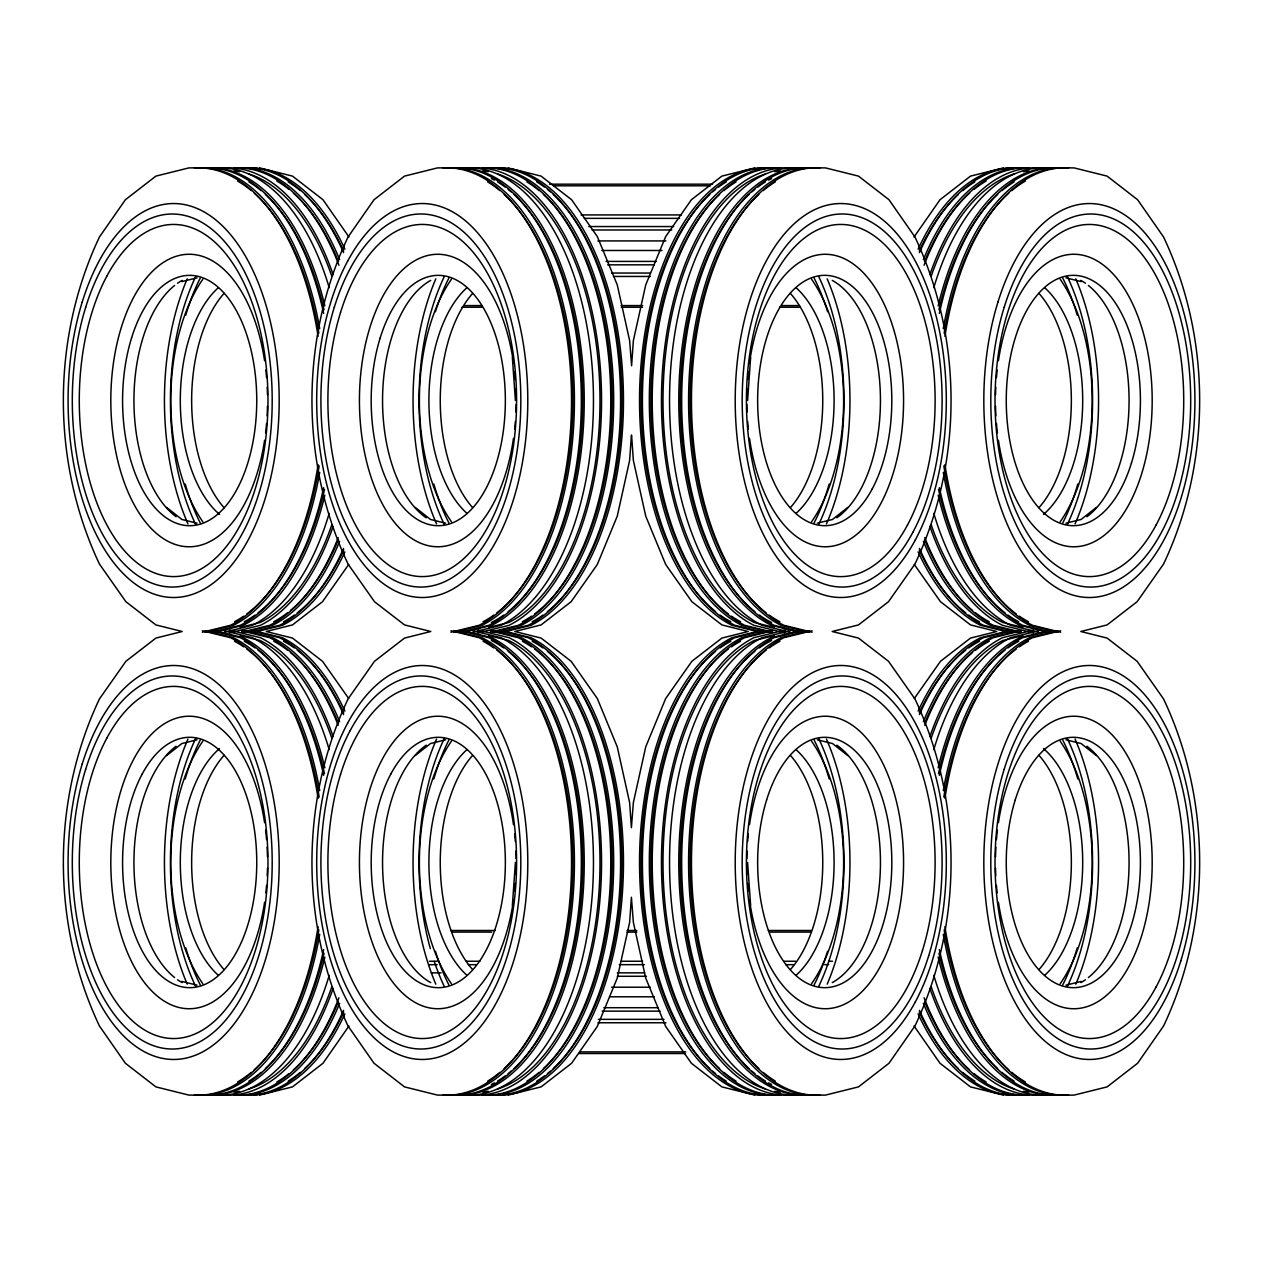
<?xml version="1.0" encoding="UTF-8"?>
<svg xmlns="http://www.w3.org/2000/svg" width="1263" height="1263" viewBox="0 0 1263 1263"><rect width="100%" height="100%" fill="white"/><g stroke="black" fill="none" stroke-linecap="round" stroke-linejoin="round"><path stroke-width="1.5" d="M512.368 905.524L515.399 862.487M747.601 400.513L750.632 357.476M348.951 1026.014L322.981 1063.272L292.495 1086.89L259.578 1095.084M914.049 236.986L940.019 199.728L970.505 176.11L1003.422 167.916M348.714 564.466L322.507 601.709L292.495 624.917L266.209 631.5L292.495 638.083L322.507 661.291L348.714 698.534M914.286 698.534L940.493 661.291L970.505 638.083L996.791 631.5L970.505 624.917L940.493 601.709L914.286 564.466M166.605 755.59L181.888 743.528L197.075 739.802M415.211 755.59L430.509 743.528L445.681 739.802M847.789 507.41L832.491 519.472L817.319 523.198M1096.395 507.41L1081.112 519.472L1065.925 523.198M181.888 281.57L197.075 277.844M754.816 167.916L721.899 176.11L691.398 199.728L665.68 236.576L645.74 284.885L633.363 340.663L631.595 365.765L629.637 340.663L617.26 284.885L597.32 236.576L571.602 199.728L541.101 176.11L508.184 167.916M202.317 632.226L230.498 625.296A232.708 124.69 90 0 0 318.087 464.626M205.206 632.226L233.387 625.296A232.708 124.69 90 0 0 319.713 472.362M212.121 632.226L240.302 625.296A232.708 124.69 90 0 0 323.644 487.676M215.01 632.226L243.191 625.296A232.708 124.69 90 0 0 324.828 495.207M240.238 627.395L260.115 622.517A229.819 123.143 90 0 0 331.79 524.887M224.246 632.226L252.426 625.296A232.708 124.69 90 0 0 329.201 513.378M229.392 632.937L260.51 625.296A232.708 124.69 90 0 0 333.1 526.45M241.565 632.226L269.745 625.296A232.708 124.69 90 0 0 338.216 537.643M244.454 632.226L272.634 625.296A232.708 124.69 90 0 0 339.652 541.274M251.369 632.226L279.549 625.296A232.708 124.69 90 0 0 343.568 548.395M254.258 632.226L282.438 625.296A232.708 124.69 90 0 0 344.878 551.868M450.923 632.226L479.103 625.296A232.708 124.69 90 0 0 570.197 366.617A232.708 124.69 90 0 0 443.029 167.916M453.812 632.226L481.992 625.296A232.708 124.69 90 0 0 573.086 366.617A232.708 124.69 90 0 0 445.918 167.916M460.742 632.226L488.923 625.296A232.708 124.69 90 0 0 580.001 366.617A232.708 124.69 90 0 0 452.833 167.916M463.632 632.226L491.812 625.296A232.708 124.69 90 0 0 582.89 366.617A232.708 124.69 90 0 0 455.722 167.916M488.844 627.395L508.721 622.517A229.819 123.143 90 0 0 599.862 389.935A229.819 123.143 90 0 0 497.638 173.994M472.867 632.226L501.032 625.296A232.708 124.69 90 0 0 592.126 366.617A232.708 124.69 90 0 0 464.958 167.916M477.998 632.937L509.115 625.296A232.708 124.69 90 0 0 600.067 364.865A232.708 124.69 90 0 0 471.131 168.058M490.17 632.226L518.351 625.296A232.708 124.69 90 0 0 609.445 366.617A232.708 124.69 90 0 0 482.277 167.916M493.059 632.226L521.24 625.296A232.708 124.69 90 0 0 612.334 366.617A232.708 124.69 90 0 0 485.166 167.916M499.99 632.226L528.171 625.296A232.708 124.69 90 0 0 619.249 366.617A232.708 124.69 90 0 0 492.081 167.916M502.879 632.226L531.06 625.296A232.708 124.69 90 0 0 622.138 366.617A232.708 124.69 90 0 0 494.97 167.916M760.121 630.774L731.94 637.704A232.708 124.69 -90 0 0 640.862 896.383A232.708 124.69 -90 0 0 768.03 1095.084M763.01 630.774L734.829 637.704A232.708 124.69 -90 0 0 643.751 896.383A232.708 124.69 -90 0 0 770.919 1095.084M769.941 630.774L741.76 637.704A232.708 124.69 90 0 0 650.666 896.383A232.708 124.69 90 0 0 777.834 1095.084M772.83 630.774L744.649 637.704A232.708 124.69 90 0 0 653.555 896.383A232.708 124.69 90 0 0 780.723 1095.084M785.002 630.063L753.885 637.704A232.708 124.69 90 0 0 662.933 898.135A232.708 124.69 90 0 0 791.869 1094.942M790.133 630.774L761.968 637.704A232.708 124.69 -90 0 0 670.874 896.383A232.708 124.69 -90 0 0 798.042 1095.084M774.156 635.605L754.279 640.483A229.819 123.143 90 0 0 663.138 873.065A229.819 123.143 90 0 0 765.362 1089.006M799.368 630.774L771.188 637.704A232.708 124.69 90 0 0 680.11 896.383A232.708 124.69 90 0 0 807.278 1095.084M802.258 630.774L774.077 637.704A232.708 124.69 -90 0 0 682.999 896.383A232.708 124.69 -90 0 0 810.167 1095.084M809.188 630.774L781.008 637.704A232.708 124.69 -90 0 0 689.914 896.383A232.708 124.69 -90 0 0 817.082 1095.084M812.077 630.774L783.897 637.704A232.708 124.69 -90 0 0 692.803 896.383A232.708 124.69 -90 0 0 819.971 1095.084M1008.742 630.774L980.562 637.704A232.708 124.69 90 0 0 918.122 711.132M1011.631 630.774L983.451 637.704A232.708 124.69 90 0 0 919.432 714.605M1018.546 630.774L990.366 637.704A232.708 124.69 -90 0 0 923.348 721.726M1021.435 630.774L993.255 637.704A232.708 124.69 90 0 0 924.784 725.357M1033.608 630.063L1002.49 637.704A232.708 124.69 -90 0 0 929.9 736.55M1038.754 630.774L1010.574 637.704A232.708 124.69 90 0 0 933.799 749.622M1022.762 635.605L1002.885 640.483A229.819 123.143 -90 0 0 931.21 738.113M1047.99 630.774L1019.809 637.704A232.708 124.69 90 0 0 938.172 767.793M1050.879 630.774L1022.698 637.704A232.708 124.69 90 0 0 939.356 775.324M1057.794 630.774L1029.613 637.704A232.708 124.69 -90 0 0 943.287 790.638M1060.683 630.774L1032.503 637.704A232.708 124.69 -90 0 0 944.913 798.374M508.184 1095.084L541.101 1086.89L571.602 1063.272L597.32 1026.424L617.26 978.115L629.637 922.337L631.405 897.235L633.363 922.337L645.74 978.115L665.68 1026.424L691.398 1063.272L721.899 1086.89L754.816 1095.084M1065.925 985.156L1081.112 981.43M198.228 167.821L188.819 167.916L155.902 176.11L125.4 199.728L99.445 236.986C51.325 338.626 51.325 462.416 99.445 564.056L125.89 601.709L155.902 624.917L182.188 631.5L155.902 638.083L125.89 661.291L99.445 698.944C51.325 800.584 51.325 924.374 99.445 1026.014L125.4 1063.272L155.902 1086.89L188.819 1095.084L198.228 1095.179M446.834 167.821L437.424 167.916L404.523 176.11L374.022 199.728L348.051 236.986C299.931 338.626 299.931 462.416 348.051 564.056L374.495 601.709L404.523 624.917L430.809 631.5L404.523 638.083L374.495 661.291L348.051 698.944C299.931 800.584 299.931 924.374 348.051 1026.014L374.022 1063.272L404.523 1086.89L437.424 1095.084L446.834 1095.179M816.166 167.821L825.576 167.916L858.477 176.11L888.978 199.728L914.949 236.986C963.069 338.626 963.069 462.416 914.949 564.056L888.505 601.709L858.477 624.917L832.191 631.5L858.477 638.083L888.505 661.291L914.949 698.944C963.069 800.584 963.069 924.374 914.949 1026.014L888.978 1063.272L858.477 1086.89L825.576 1095.084L816.166 1095.179M1064.772 167.821L1074.182 167.916L1107.098 176.11L1137.6 199.728L1163.555 236.986C1211.675 338.626 1211.675 462.416 1163.555 564.056L1137.11 601.709L1107.098 624.917L1080.812 631.5L1107.098 638.083L1137.11 661.291L1163.555 698.944C1211.675 800.584 1211.675 924.374 1163.555 1026.014L1137.6 1063.272L1107.098 1086.89L1074.182 1095.084L1064.772 1095.179M549.421 184.177L712.49 184.177M553.368 185.803L710.453 185.803M581.075 214.931L681.467 214.931M584.327 218.357L679.526 218.357M588.747 226.551L673.7 226.551M592.094 229.977L671.758 229.977M597.92 240.917L665.933 240.917M601.82 250.484L662.049 250.484M606.019 261.409L656.207 261.409M607.645 264.835L654.266 264.835M611.529 273.045L650.382 273.045M613.471 276.455L650.382 276.455M464.263 305.583L481.882 305.583M621.143 305.583L642.725 305.583M781.986 305.583L799.59 305.583M461.958 307.225L482.387 307.225M621.301 307.225L642.535 307.225M779.524 307.225L799.953 307.225M450.78 930.484L495.349 930.484M627.095 930.484L636.741 930.484M768.409 930.484L811.13 930.484M452.486 932.11L491.67 932.11M627.032 932.11L636.836 932.11M770.256 932.11L811.399 932.11M429.42 961.238L437.219 961.238M466.41 961.238L479.908 961.238M621.238 961.238L642.614 961.238M783.944 961.238L795.501 961.238M828.591 961.238L832.491 961.238M429.42 964.664L437.219 964.664M468.336 964.664L476.056 964.664M619.296 964.664L644.383 964.664M785.854 964.664L793.574 964.664M824.707 964.664L828.591 964.664M431.378 972.857L441.103 972.857M617.354 972.857L644.556 972.857M617.354 976.283L646.498 976.283M611.529 987.208L650.382 987.208M609.587 996.791L654.266 996.791M603.761 1007.716L658.149 1007.716M602.167 1011.142L660.091 1011.142M598.33 1019.352L663.991 1019.352M597.92 1022.762L665.933 1022.762M579.97 1051.89L685.746 1051.89M578.77 1053.531L685.099 1053.531M1065.925 277.844L1081.112 281.57M259.578 167.916L292.495 176.11L322.981 199.728L348.951 236.986M1060.683 632.226L1032.503 625.296A232.708 124.69 90 0 1 944.913 464.626M1057.794 632.226L1029.613 625.296A232.708 124.69 90 0 1 943.287 472.362M1050.879 632.226L1022.698 625.296A232.708 124.69 90 0 1 939.356 487.676M1047.99 632.226L1019.809 625.296A232.708 124.69 90 0 1 938.172 495.207M1022.762 627.395L1002.885 622.517A229.819 123.143 90 0 1 931.21 524.887M1038.754 632.226L1010.574 625.296A232.708 124.69 90 0 1 933.799 513.378M1033.608 632.937L1002.49 625.296A232.708 124.69 90 0 1 929.9 526.45M1021.435 632.226L993.255 625.296A232.708 124.69 -90 0 1 924.784 537.643M1018.546 632.226L990.366 625.296A232.708 124.69 90 0 1 923.348 541.274M1011.631 632.226L983.451 625.296A232.708 124.69 90 0 1 919.432 548.395M1008.742 632.226L980.562 625.296A232.708 124.69 90 0 1 918.122 551.868M445.681 523.198L430.509 519.472L415.211 507.41M812.077 632.226L783.897 625.296A232.708 124.69 -90 0 1 692.803 366.617A232.708 124.69 -90 0 1 819.971 167.916M809.188 632.226L781.008 625.296A232.708 124.69 90 0 1 689.914 366.617A232.708 124.69 90 0 1 817.082 167.916M802.258 632.226L774.077 625.296A232.708 124.69 90 0 1 682.999 366.617A232.708 124.69 90 0 1 810.167 167.916M799.368 632.226L771.188 625.296A232.708 124.69 90 0 1 680.11 366.617A232.708 124.69 90 0 1 807.278 167.916M774.156 627.395L754.279 622.517A229.819 123.143 90 0 1 663.138 389.935A229.819 123.143 90 0 1 765.362 173.994M790.133 632.226L761.968 625.296A232.708 124.69 90 0 1 670.874 366.617A232.708 124.69 90 0 1 798.042 167.916M785.002 632.937L753.885 625.296A232.708 124.69 -90 0 1 662.933 364.865A232.708 124.69 -90 0 1 791.869 168.058M772.83 632.226L744.649 625.296A232.708 124.69 -90 0 1 653.555 366.617A232.708 124.69 -90 0 1 780.723 167.916M769.941 632.226L741.76 625.296A232.708 124.69 -90 0 1 650.666 366.617A232.708 124.69 -90 0 1 777.834 167.916M763.01 632.226L734.829 625.296A232.708 124.69 -90 0 1 643.751 366.617A232.708 124.69 -90 0 1 770.919 167.916M760.121 632.226L731.94 625.296A232.708 124.69 90 0 1 640.862 366.617A232.708 124.69 90 0 1 768.03 167.916M197.075 523.198L181.888 519.472L166.605 507.41M1065.925 739.802L1081.112 743.528L1096.395 755.59M502.879 630.774L531.06 637.704A232.708 124.69 90 0 1 622.138 896.383A232.708 124.69 90 0 1 494.97 1095.084M499.99 630.774L528.171 637.704A232.708 124.69 90 0 1 619.249 896.383A232.708 124.69 90 0 1 492.081 1095.084M493.059 630.774L521.24 637.704A232.708 124.69 90 0 1 612.334 896.383A232.708 124.69 90 0 1 485.166 1095.084M490.17 630.774L518.351 637.704A232.708 124.69 90 0 1 609.445 896.383A232.708 124.69 90 0 1 482.277 1095.084M477.998 630.063L509.115 637.704A232.708 124.69 90 0 1 600.067 898.135A232.708 124.69 90 0 1 471.131 1094.942M472.867 630.774L501.032 637.704A232.708 124.69 90 0 1 592.126 896.383A232.708 124.69 90 0 1 464.958 1095.084M488.844 635.605L508.721 640.483A229.819 123.143 90 0 1 599.862 873.065A229.819 123.143 90 0 1 497.638 1089.006M463.632 630.774L491.812 637.704A232.708 124.69 90 0 1 582.89 896.383A232.708 124.69 90 0 1 455.722 1095.084M460.742 630.774L488.923 637.704A232.708 124.69 90 0 1 580.001 896.383A232.708 124.69 90 0 1 452.833 1095.084M453.812 630.774L481.992 637.704A232.708 124.69 90 0 1 573.086 896.383A232.708 124.69 90 0 1 445.918 1095.084M450.923 630.774L479.103 637.704A232.708 124.69 90 0 1 570.197 896.383A232.708 124.69 90 0 1 443.029 1095.084M817.319 739.802L832.491 743.528L847.789 755.59M254.258 630.774L282.438 637.704A232.708 124.69 90 0 1 344.878 711.132M251.369 630.774L279.549 637.704A232.708 124.69 90 0 1 343.568 714.605M244.454 630.774L272.634 637.704A232.708 124.69 90 0 1 339.652 721.726M241.565 630.774L269.745 637.704A232.708 124.69 90 0 1 338.216 725.357M229.392 630.063L260.51 637.704A232.708 124.69 90 0 1 333.1 736.55M224.246 630.774L252.426 637.704A232.708 124.69 90 0 1 329.201 749.622M240.238 635.605L260.115 640.483A229.819 123.143 90 0 1 331.79 738.113M215.01 630.774L243.191 637.704A232.708 124.69 90 0 1 324.828 767.793M212.121 630.774L240.302 637.704A232.708 124.69 90 0 1 323.644 775.324M205.206 630.774L233.387 637.704A232.708 124.69 90 0 1 319.713 790.638M202.317 630.774L230.498 637.704A232.708 124.69 90 0 1 318.087 798.374M1003.422 1095.084L970.505 1086.89L940.019 1063.272L914.049 1026.014M181.888 981.43L197.075 985.156M747.601 862.487L750.632 905.524M512.368 357.476L515.399 400.513M749.527 362.67A146.24 78.353 -90 0 1 870.16 280.733A146.24 78.353 -90 0 1 870.16 520.309A146.24 78.353 -90 0 1 749.527 438.372M748.375 429.088A146.24 78.353 -90 0 1 747.664 421.51M747.096 411.959A146.24 78.353 -90 0 1 746.891 404.318M746.891 396.724A146.24 78.353 -90 0 1 747.096 389.083M747.664 379.532A146.24 78.353 -90 0 1 748.375 371.954M771.598 622.517A229.819 123.143 -90 0 1 759.347 615.081M754.848 611.671A229.819 123.143 -90 0 1 680.362 406.56A229.819 123.143 -90 0 1 748.975 194.423M751.895 191.834A229.819 123.143 -90 0 1 754.848 189.371M757.847 187.05A229.819 123.143 -90 0 1 765.441 181.919M768.52 180.151A229.819 123.143 -90 0 1 771.598 178.525M818.756 276.66A186.529 99.951 -90 0 1 818.756 524.382M814.114 278.097A177.578 95.151 -90 0 1 827.597 311.74M829.16 484.045A177.578 95.151 -90 0 1 814.114 522.945M796.337 287.932A125.179 67.081 90 0 1 834.085 400.513A125.179 67.081 90 0 1 796.337 513.11M827.202 278.87A195.497 104.75 -90 0 1 826.444 523.924M811.572 279.234A152.886 81.921 -90 0 1 811.572 521.808M832.27 280.402A125.179 67.081 90 0 1 880.406 396.045A125.179 67.081 90 0 1 836.801 517.814M790.354 293.379A125.179 67.081 -90 0 1 790.354 507.663M779.871 621.728A229.819 123.143 -90 0 1 769.167 615.081M766.152 612.839A229.819 123.143 -90 0 1 690.198 408.075A229.819 123.143 -90 0 1 758.779 194.423M763.184 190.587A229.819 123.143 -90 0 1 775.261 181.919M774.819 171.673A229.819 123.143 90 0 1 780.502 170.947M740.623 621.728A229.819 123.143 90 0 1 731.435 616.155M728.404 613.992A229.819 123.143 90 0 1 650.982 409.591A229.819 123.143 90 0 1 719.531 194.423M723.936 190.587A229.819 123.143 90 0 1 736.013 181.919M730.803 621.728A229.819 123.143 90 0 1 720.099 615.081M715.6 611.671A229.819 123.143 90 0 1 641.115 406.56A229.819 123.143 90 0 1 709.727 194.423M712.648 191.834A229.819 123.143 90 0 1 715.6 189.371M718.6 187.05A229.819 123.143 90 0 1 726.193 181.919M998.417 360.744A146.24 78.353 -90 0 1 1119.065 281.112A146.24 78.353 -90 0 1 1119.065 519.93A146.24 78.353 -90 0 1 998.417 440.298M997.407 432.83A146.24 78.353 -90 0 1 996.444 423.421M995.891 415.78A146.24 78.353 -90 0 1 995.528 406.228M995.528 394.814A146.24 78.353 -90 0 1 995.797 387.173M996.444 377.621A146.24 78.353 -90 0 1 997.186 370.075M1028.477 621.728A229.819 123.143 -90 0 1 1019.288 616.155M1016.273 613.992A229.819 123.143 -90 0 1 943.84 465.936M944.156 333.116A229.819 123.143 -90 0 1 1008.853 193.113M1011.789 190.587A229.819 123.143 -90 0 1 1025.398 181.019M1080.875 280.402A125.179 67.081 90 0 1 1085.422 283.228M1088.39 285.454A125.179 67.081 90 0 1 1129.059 402.013A125.179 67.081 90 0 1 1086.922 516.741M924.074 265.23A232.708 124.69 -90 0 1 1029.345 167.916M1060.178 279.234A152.886 81.921 -90 0 1 1060.178 521.808M1018.673 621.728A229.819 123.143 -90 0 1 1007.969 615.081M1004.953 612.839A229.819 123.143 -90 0 1 938.52 489.428M938.962 309.688A229.819 123.143 -90 0 1 997.581 194.423M1001.969 190.587A229.819 123.143 -90 0 1 1014.063 181.919M939.356 313.35A232.708 124.69 90 0 1 1058.773 167.916M943.287 328.68A232.708 124.69 90 0 1 1065.704 167.916M918.122 249.174A232.708 124.69 90 0 1 1016.636 167.916M931.21 276.155A229.819 123.143 90 0 1 1013.984 173.994M1023.425 171.673A229.819 123.143 90 0 1 1029.108 170.947M989.229 621.728A229.819 123.143 90 0 1 975.51 612.839M972.542 610.455A229.819 123.143 90 0 1 924.579 539.538M924.579 261.504A229.819 123.143 90 0 1 969.605 193.113M974.026 189.371A229.819 123.143 90 0 1 986.15 181.019M933.799 287.664A232.708 124.69 90 0 1 1046.648 167.916M979.425 621.728A229.819 123.143 -90 0 1 968.721 615.081M965.706 612.839A229.819 123.143 -90 0 1 919.29 549.989M919.29 251.053A229.819 123.143 -90 0 1 958.333 194.423M962.722 190.587A229.819 123.143 -90 0 1 974.815 181.919M944.913 336.416A232.708 124.69 -90 0 1 1068.593 167.916M1038.96 293.379A125.179 67.081 -90 0 1 1038.96 507.663M1044.943 287.932A125.179 67.081 90 0 1 1082.691 402.013A125.179 67.081 90 0 1 1043.491 514.388M1075.808 278.87A195.497 104.75 90 0 1 1075.05 523.924M1067.361 276.66A186.529 99.951 90 0 1 1067.361 524.382M1062.736 278.097A177.578 95.151 -90 0 1 1077.26 315.229M1077.781 484.045A177.578 95.151 -90 0 1 1062.736 522.945M919.432 252.647A232.708 124.69 -90 0 1 1019.525 167.916M923.348 259.752A232.708 124.69 -90 0 1 1026.456 167.916M938.172 305.835A232.708 124.69 -90 0 1 1055.884 167.916M929.9 274.592A232.708 124.69 -90 0 1 1040.491 168.058M826.444 739.076A195.497 104.75 90 0 1 827.202 984.13M818.756 738.618A186.529 99.951 -90 0 1 818.756 986.34M814.114 740.055A177.578 95.151 -90 0 1 829.16 778.955M827.597 951.26A177.578 95.151 -90 0 1 814.114 984.903M811.572 741.192A152.886 81.921 90 0 1 811.572 983.766M796.337 749.89A125.179 67.081 -90 0 1 834.085 862.487A125.179 67.081 -90 0 1 796.337 975.068M790.354 755.337A125.179 67.081 90 0 1 790.354 969.621M749.527 824.628A146.24 78.353 -90 0 1 870.16 742.691A146.24 78.353 -90 0 1 870.16 982.267A146.24 78.353 -90 0 1 749.527 900.33M748.375 891.047A146.24 78.353 -90 0 1 747.664 883.469M747.096 873.917A146.24 78.353 -90 0 1 746.891 866.276M746.891 858.682A146.24 78.353 -90 0 1 747.096 851.041M747.664 841.49A146.24 78.353 -90 0 1 748.375 833.912M836.801 745.186A125.179 67.081 -90 0 1 880.406 866.955A125.179 67.081 -90 0 1 832.27 982.598M780.502 1092.053A229.819 123.143 90 0 1 774.819 1091.327M771.598 1084.475A229.819 123.143 90 0 1 768.52 1082.849M765.441 1081.081A229.819 123.143 90 0 1 757.847 1075.95M754.848 1073.629A229.819 123.143 90 0 1 751.895 1071.166M748.975 1068.577A229.819 123.143 90 0 1 680.362 856.44A229.819 123.143 90 0 1 754.848 651.329M759.347 647.919A229.819 123.143 90 0 1 771.598 640.483M775.261 1081.081A229.819 123.143 90 0 1 763.184 1072.413M758.779 1068.577A229.819 123.143 90 0 1 690.198 854.925A229.819 123.143 90 0 1 766.152 650.161M769.167 647.919A229.819 123.143 90 0 1 779.871 641.272M726.193 1081.081A229.819 123.143 90 0 1 718.6 1075.95M715.6 1073.629A229.819 123.143 90 0 1 712.648 1071.166M709.727 1068.577A229.819 123.143 90 0 1 641.115 856.44A229.819 123.143 90 0 1 715.6 651.329M720.099 647.919A229.819 123.143 90 0 1 730.803 641.272M736.013 1081.081A229.819 123.143 -90 0 1 723.936 1072.413M719.531 1068.577A229.819 123.143 -90 0 1 650.982 853.409A229.819 123.143 -90 0 1 728.404 649.008M731.435 646.845A229.819 123.143 -90 0 1 740.623 641.272M1075.05 739.076A195.497 104.75 -90 0 1 1075.808 984.13M1062.736 740.055A177.578 95.151 -90 0 1 1077.781 778.955M1077.26 947.771A177.578 95.151 -90 0 1 1062.736 984.903M1067.361 738.618A186.529 99.951 -90 0 1 1067.361 986.34M1060.178 741.192A152.886 81.921 -90 0 1 1060.178 983.766M998.417 822.702A146.24 78.353 -90 0 1 1119.065 743.07A146.24 78.353 -90 0 1 1119.065 981.888A146.24 78.353 -90 0 1 998.417 902.256M997.186 892.925A146.24 78.353 -90 0 1 996.444 885.379M995.797 875.827A146.24 78.353 -90 0 1 995.528 868.186M995.528 856.772A146.24 78.353 -90 0 1 995.891 847.22M996.444 839.579A146.24 78.353 -90 0 1 997.407 830.17M1086.922 746.259A125.179 67.081 90 0 1 1129.059 860.987A125.179 67.081 90 0 1 1088.39 977.546M1085.422 979.772A125.179 67.081 90 0 1 1080.875 982.598M1040.491 1094.942A232.708 124.69 -90 0 1 929.9 988.408M1029.345 1095.084A232.708 124.69 -90 0 1 924.074 997.77M1038.96 755.337A125.179 67.081 -90 0 1 1038.96 969.621M1046.648 1095.084A232.708 124.69 -90 0 1 933.799 975.336M1055.884 1095.084A232.708 124.69 -90 0 1 938.172 957.165M1058.773 1095.084A232.708 124.69 -90 0 1 939.356 949.65M1065.704 1095.084A232.708 124.69 -90 0 1 943.287 934.32M1068.593 1095.084A232.708 124.69 90 0 1 944.913 926.584M1043.491 748.612A125.179 67.081 -90 0 1 1082.691 860.987A125.179 67.081 -90 0 1 1044.943 975.068M1025.398 1081.981A229.819 123.143 -90 0 1 1011.789 1072.413M1008.853 1069.887A229.819 123.143 -90 0 1 944.156 929.884M943.84 797.064A229.819 123.143 -90 0 1 1016.273 649.008M1019.288 646.845A229.819 123.143 -90 0 1 1028.477 641.272M1014.063 1081.081A229.819 123.143 90 0 1 1001.969 1072.413M997.581 1068.577A229.819 123.143 90 0 1 938.962 953.312M938.52 773.572A229.819 123.143 90 0 1 1004.953 650.161M1007.969 647.919A229.819 123.143 90 0 1 1018.673 641.272M1029.108 1092.053A229.819 123.143 -90 0 1 1023.425 1091.327M1013.984 1089.006A229.819 123.143 -90 0 1 931.21 986.845M1026.456 1095.084A232.708 124.69 -90 0 1 923.348 1003.248M1019.525 1095.084A232.708 124.69 -90 0 1 919.432 1010.353M974.815 1081.081A229.819 123.143 -90 0 1 962.722 1072.413M958.333 1068.577A229.819 123.143 -90 0 1 919.29 1011.947M919.29 713.011A229.819 123.143 -90 0 1 965.706 650.161M968.721 647.919A229.819 123.143 -90 0 1 979.425 641.272M986.15 1081.981A229.819 123.143 90 0 1 974.026 1073.629M969.605 1069.887A229.819 123.143 90 0 1 924.579 1001.496M924.579 723.462A229.819 123.143 90 0 1 972.542 652.545M975.51 650.161A229.819 123.143 90 0 1 989.229 641.272M1016.636 1095.084A232.708 124.69 -90 0 1 918.122 1013.826M513.473 900.33A146.24 78.353 90 0 1 392.84 982.267A146.24 78.353 90 0 1 392.84 742.691A146.24 78.353 90 0 1 513.473 824.628M514.625 833.912A146.24 78.353 90 0 1 515.336 841.49M515.904 851.041A146.24 78.353 90 0 1 516.109 858.682M516.109 866.276A146.24 78.353 90 0 1 515.904 873.917M515.336 883.469A146.24 78.353 90 0 1 514.625 891.047M491.402 640.483A229.819 123.143 90 0 1 503.653 647.919M508.152 651.329A229.819 123.143 90 0 1 582.638 856.44A229.819 123.143 90 0 1 514.025 1068.577M511.105 1071.166A229.819 123.143 90 0 1 508.152 1073.629M505.153 1075.95A229.819 123.143 90 0 1 497.559 1081.081M494.48 1082.849A229.819 123.143 90 0 1 491.402 1084.475M444.244 986.34A186.529 99.951 90 0 1 434.251 961.411M430.336 948.655A186.529 99.951 90 0 1 444.244 738.618M448.886 984.903A177.578 95.151 90 0 1 435.403 951.26M433.841 778.955A177.578 95.151 90 0 1 448.886 740.055M466.663 975.068A125.179 67.081 90 0 1 428.915 862.487A125.179 67.081 90 0 1 466.663 749.89M435.798 984.13A195.497 104.75 90 0 1 436.556 739.076M451.428 983.766A152.886 81.921 90 0 1 451.428 741.192M430.73 982.598A125.179 67.081 90 0 1 382.594 866.955A125.179 67.081 90 0 1 426.199 745.186M472.646 969.621A125.179 67.081 90 0 1 472.646 755.337M483.129 641.272A229.819 123.143 90 0 1 493.833 647.919M496.848 650.161A229.819 123.143 90 0 1 572.802 854.925A229.819 123.143 90 0 1 504.221 1068.577M499.816 1072.413A229.819 123.143 90 0 1 487.739 1081.081M488.181 1091.327A229.819 123.143 90 0 1 482.498 1092.053M522.377 641.272A229.819 123.143 90 0 1 531.565 646.845M534.596 649.008A229.819 123.143 90 0 1 612.018 853.409A229.819 123.143 90 0 1 543.469 1068.577M539.064 1072.413A229.819 123.143 90 0 1 526.987 1081.081M532.197 641.272A229.819 123.143 90 0 1 542.901 647.919M547.4 651.329A229.819 123.143 90 0 1 621.885 856.44A229.819 123.143 90 0 1 553.273 1068.577M550.352 1071.166A229.819 123.143 90 0 1 547.4 1073.629M544.4 1075.95A229.819 123.143 90 0 1 536.807 1081.081M264.583 902.256A146.24 78.353 90 0 1 143.935 981.888A146.24 78.353 90 0 1 143.935 743.07A146.24 78.353 90 0 1 264.583 822.702M265.593 830.17A146.24 78.353 90 0 1 266.556 839.579M267.109 847.22A146.24 78.353 90 0 1 267.472 856.772M267.472 868.186A146.24 78.353 90 0 1 267.203 875.827M266.556 885.379A146.24 78.353 90 0 1 265.814 892.925M234.523 641.272A229.819 123.143 90 0 1 243.712 646.845M246.727 649.008A229.819 123.143 90 0 1 319.16 797.064M318.844 929.884A229.819 123.143 90 0 1 254.147 1069.887M251.211 1072.413A229.819 123.143 90 0 1 237.602 1081.981M182.125 982.598A125.179 67.081 90 0 1 177.578 979.772M174.61 977.546A125.179 67.081 90 0 1 133.941 860.987A125.179 67.081 90 0 1 176.078 746.259M338.926 997.77A232.708 124.69 90 0 1 233.655 1095.084M202.822 983.766A152.886 81.921 90 0 1 202.822 741.192M244.327 641.272A229.819 123.143 90 0 1 255.031 647.919M258.047 650.161A229.819 123.143 90 0 1 324.48 773.572M324.038 953.312A229.819 123.143 90 0 1 265.419 1068.577M261.031 1072.413A229.819 123.143 90 0 1 248.937 1081.081M323.644 949.65A232.708 124.69 90 0 1 204.227 1095.084M319.713 934.32A232.708 124.69 90 0 1 197.296 1095.084M318.087 926.584A232.708 124.69 90 0 1 194.407 1095.084M324.828 957.165A232.708 124.69 90 0 1 207.116 1095.084M343.568 1010.353A232.708 124.69 90 0 1 243.475 1095.084M339.652 1003.248A232.708 124.69 90 0 1 236.544 1095.084M344.878 1013.826A232.708 124.69 90 0 1 246.364 1095.084M331.79 986.845A229.819 123.143 90 0 1 249.016 1089.006M239.575 1091.327A229.819 123.143 90 0 1 233.892 1092.053M273.771 641.272A229.819 123.143 90 0 1 287.49 650.161M290.458 652.545A229.819 123.143 90 0 1 338.421 723.462M338.421 1001.496A229.819 123.143 90 0 1 293.395 1069.887M288.974 1073.629A229.819 123.143 90 0 1 276.85 1081.981M333.1 988.408A232.708 124.69 90 0 1 222.509 1094.942M329.201 975.336A232.708 124.69 90 0 1 216.352 1095.084M283.575 641.272A229.819 123.143 90 0 1 294.279 647.919M297.294 650.161A229.819 123.143 90 0 1 343.71 713.011M343.71 1011.947A229.819 123.143 90 0 1 304.667 1068.577M300.278 1072.413A229.819 123.143 90 0 1 288.185 1081.081M224.04 969.621A125.179 67.081 90 0 1 224.04 755.337M218.057 975.068A125.179 67.081 90 0 1 180.309 860.987A125.179 67.081 90 0 1 219.509 748.612M187.192 984.13A195.497 104.75 90 0 1 187.95 739.076M195.639 986.34A186.529 99.951 90 0 1 195.639 738.618M200.264 984.903A177.578 95.151 90 0 1 185.74 947.771M185.219 778.955A177.578 95.151 90 0 1 200.264 740.055M436.556 523.924A195.497 104.75 90 0 1 435.798 278.87M444.244 524.382A186.529 99.951 90 0 1 444.244 276.66M448.886 522.945A177.578 95.151 90 0 1 433.841 484.045M435.403 311.74A177.578 95.151 90 0 1 448.886 278.097M451.428 521.808A152.886 81.921 90 0 1 451.428 279.234M466.663 513.11A125.179 67.081 90 0 1 428.915 400.513A125.179 67.081 90 0 1 466.663 287.932M472.646 507.663A125.179 67.081 90 0 1 472.646 293.379M513.473 438.372A146.24 78.353 90 0 1 392.84 520.309A146.24 78.353 90 0 1 392.84 280.733A146.24 78.353 90 0 1 513.473 362.67M514.625 371.954A146.24 78.353 90 0 1 515.336 379.532M515.904 389.083A146.24 78.353 90 0 1 516.109 396.724M516.109 404.318A146.24 78.353 90 0 1 515.904 411.959M515.336 421.51A146.24 78.353 90 0 1 514.625 429.088M426.199 517.814A125.179 67.081 90 0 1 382.594 396.045A125.179 67.081 90 0 1 430.73 280.402M482.498 170.947A229.819 123.143 90 0 1 488.181 171.673M491.402 178.525A229.819 123.143 90 0 1 494.48 180.151M497.559 181.919A229.819 123.143 90 0 1 505.153 187.05M508.152 189.371A229.819 123.143 90 0 1 511.105 191.834M514.025 194.423A229.819 123.143 90 0 1 582.638 406.56A229.819 123.143 90 0 1 508.152 611.671M503.653 615.081A229.819 123.143 90 0 1 491.402 622.517M487.739 181.919A229.819 123.143 90 0 1 499.816 190.587M504.221 194.423A229.819 123.143 90 0 1 572.802 408.075A229.819 123.143 90 0 1 496.848 612.839M493.833 615.081A229.819 123.143 90 0 1 483.129 621.728M536.807 181.919A229.819 123.143 90 0 1 544.4 187.05M547.4 189.371A229.819 123.143 90 0 1 550.352 191.834M553.273 194.423A229.819 123.143 90 0 1 621.885 406.56A229.819 123.143 90 0 1 547.4 611.671M542.901 615.081A229.819 123.143 90 0 1 532.197 621.728M526.987 181.919A229.819 123.143 90 0 1 539.064 190.587M543.469 194.423A229.819 123.143 90 0 1 612.018 409.591A229.819 123.143 90 0 1 534.596 613.992M531.565 616.155A229.819 123.143 90 0 1 522.377 621.728M187.95 523.924A195.497 104.75 90 0 1 187.192 278.87M200.264 522.945A177.578 95.151 90 0 1 185.219 484.045M185.74 315.229A177.578 95.151 90 0 1 200.264 278.097M195.639 524.382A186.529 99.951 90 0 1 195.639 276.66M202.822 521.808A152.886 81.921 90 0 1 202.822 279.234M264.583 440.298A146.24 78.353 90 0 1 143.935 519.93A146.24 78.353 90 0 1 143.935 281.112A146.24 78.353 90 0 1 264.583 360.744M265.814 370.075A146.24 78.353 90 0 1 266.556 377.621M267.203 387.173A146.24 78.353 90 0 1 267.472 394.814M267.472 406.228A146.24 78.353 90 0 1 267.109 415.78M266.556 423.421A146.24 78.353 90 0 1 265.593 432.83M176.078 516.741A125.179 67.081 90 0 1 133.941 402.013A125.179 67.081 90 0 1 174.61 285.454M177.578 283.228A125.179 67.081 90 0 1 182.125 280.402M222.509 168.058A232.708 124.69 90 0 1 333.1 274.592M233.655 167.916A232.708 124.69 90 0 1 338.926 265.23M224.04 507.663A125.179 67.081 90 0 1 224.04 293.379M216.352 167.916A232.708 124.69 90 0 1 329.201 287.664M207.116 167.916A232.708 124.69 90 0 1 324.828 305.835M204.227 167.916A232.708 124.69 90 0 1 323.644 313.35M197.296 167.916A232.708 124.69 90 0 1 319.713 328.68M194.407 167.916A232.708 124.69 90 0 1 318.087 336.416M219.509 514.388A125.179 67.081 90 0 1 180.309 402.013A125.179 67.081 90 0 1 218.057 287.932M237.602 181.019A229.819 123.143 90 0 1 251.211 190.587M254.147 193.113A229.819 123.143 90 0 1 318.844 333.116M319.16 465.936A229.819 123.143 90 0 1 246.727 613.992M243.712 616.155A229.819 123.143 90 0 1 234.523 621.728M248.937 181.919A229.819 123.143 90 0 1 261.031 190.587M265.419 194.423A229.819 123.143 90 0 1 324.038 309.688M324.48 489.428A229.819 123.143 90 0 1 258.047 612.839M255.031 615.081A229.819 123.143 90 0 1 244.327 621.728M233.892 170.947A229.819 123.143 90 0 1 239.575 171.673M249.016 173.994A229.819 123.143 90 0 1 331.79 276.155M236.544 167.916A232.708 124.69 90 0 1 339.652 259.752M243.475 167.916A232.708 124.69 90 0 1 343.568 252.647M288.185 181.919A229.819 123.143 90 0 1 300.278 190.587M304.667 194.423A229.819 123.143 90 0 1 343.71 251.053M343.71 549.989A229.819 123.143 90 0 1 297.294 612.839M294.279 615.081A229.819 123.143 90 0 1 283.575 621.728M276.85 181.019A229.819 123.143 90 0 1 288.974 189.371M293.395 193.113A229.819 123.143 90 0 1 338.421 261.504M338.421 539.538A229.819 123.143 90 0 1 290.458 610.455M287.49 612.839A229.819 123.143 90 0 1 273.771 621.728M246.364 167.916A232.708 124.69 90 0 1 344.878 249.174M631.405 435.277L629.637 460.379L617.26 516.157L597.32 564.466L571.129 601.709L541.101 624.917L514.815 631.5L541.101 638.083L571.129 661.291L597.32 698.534L617.26 746.843L629.637 802.621L631.405 827.723L633.363 802.621L645.74 746.843L665.68 698.534L691.871 661.291L721.899 638.083L748.185 631.5L721.899 624.917L691.871 601.709L665.68 564.466L645.74 516.157L633.363 460.379L631.595 435.277M907.481 525.029A176.078 94.346 -90 0 0 865.187 230.45A176.078 94.346 -90 0 0 749.622 446.092A176.078 94.346 -90 0 0 907.481 525.029M912.817 532.418A186.529 99.951 -90 0 0 868.013 220.346A186.529 99.951 -90 0 0 745.596 448.791A186.529 99.951 -90 0 0 912.817 532.418M915.391 539.806A196.996 105.555 -90 0 0 868.076 210.242A196.996 105.555 -90 0 0 738.808 451.507A196.996 105.555 -90 0 0 915.391 539.806M872.149 489.034A125.179 67.081 -90 0 0 842.089 279.597A125.179 67.081 -90 0 0 759.931 432.925A125.179 67.081 -90 0 0 872.149 489.034M1131.427 463.111A125.179 67.081 -90 0 0 1073.329 275.334A125.179 67.081 -90 0 0 1015.247 463.111A125.179 67.081 -90 0 0 1131.427 463.111M1156.087 525.029A176.078 94.346 -90 0 0 1113.792 230.45A176.078 94.346 -90 0 0 998.244 446.092A176.078 94.346 -90 0 0 1156.087 525.029M1004.196 307.256A186.529 99.951 90 0 0 1090.743 587.058A186.529 99.951 90 0 0 1177.305 307.256A186.529 99.951 90 0 0 1004.196 307.256M997.959 302.031A196.996 105.555 90 0 0 1089.369 597.51A196.996 105.555 90 0 0 1180.779 302.031A196.996 105.555 90 0 0 997.959 302.031M928.7 955.744A186.529 99.951 -90 0 0 842.137 675.942A186.529 99.951 -90 0 0 755.574 955.744A186.529 99.951 -90 0 0 928.7 955.744M915.391 1001.78A196.996 105.555 -90 0 0 868.076 672.2A196.996 105.555 -90 0 0 738.808 913.465A196.996 105.555 -90 0 0 915.391 1001.78M766.641 799.889A125.179 67.081 90 0 0 824.723 987.666A125.179 67.081 90 0 0 882.821 799.889A125.179 67.081 90 0 0 766.641 799.889M922.464 950.518A176.078 94.346 -90 0 0 840.763 686.409A176.078 94.346 -90 0 0 759.047 950.518A176.078 94.346 -90 0 0 922.464 950.518M1180.779 960.969A196.996 105.555 -90 0 0 1089.369 665.49A196.996 105.555 -90 0 0 997.959 960.969A196.996 105.555 -90 0 0 1180.779 960.969M1004.196 769.214A186.529 99.951 90 0 0 1090.743 1049.016A186.529 99.951 90 0 0 1177.305 769.214A186.529 99.951 90 0 0 1004.196 769.214M1015.247 799.889A125.179 67.081 90 0 0 1073.329 987.666A125.179 67.081 90 0 0 1131.427 799.889A125.179 67.081 90 0 0 1015.247 799.889M1156.087 986.987A176.078 94.346 -90 0 0 1113.792 692.408A176.078 94.346 -90 0 0 998.244 908.05A176.078 94.346 -90 0 0 1156.087 986.987M340.536 774.44A176.078 94.346 90 0 0 422.237 1038.549A176.078 94.346 90 0 0 503.953 774.44A176.078 94.346 90 0 0 340.536 774.44M350.183 730.582A186.529 99.951 90 0 0 394.987 1042.654A186.529 99.951 90 0 0 517.404 814.209A186.529 99.951 90 0 0 350.183 730.582M347.609 723.194A196.996 105.555 90 0 0 394.924 1052.758A196.996 105.555 90 0 0 524.192 811.493A196.996 105.555 90 0 0 347.609 723.194M390.851 773.966A125.179 67.081 90 0 0 420.911 983.403A125.179 67.081 90 0 0 503.069 830.075A125.179 67.081 90 0 0 390.851 773.966M142.23 773.966A125.179 67.081 90 0 0 172.305 983.403A125.179 67.081 90 0 0 254.463 830.075A125.179 67.081 90 0 0 142.23 773.966M106.913 737.971A176.078 94.346 90 0 0 149.208 1032.55A176.078 94.346 90 0 0 264.756 816.908A176.078 94.346 90 0 0 106.913 737.971M85.695 769.214A186.529 99.951 90 0 0 172.257 1049.016A186.529 99.951 90 0 0 258.804 769.214A186.529 99.951 90 0 0 85.695 769.214M82.221 763.989A196.996 105.555 90 0 0 173.631 1059.468A196.996 105.555 90 0 0 265.041 763.989A196.996 105.555 90 0 0 82.221 763.989M334.3 307.256A186.529 99.951 90 0 0 420.863 587.058A186.529 99.951 90 0 0 507.426 307.256A186.529 99.951 90 0 0 334.3 307.256M347.609 261.22A196.996 105.555 90 0 0 394.924 590.8A196.996 105.555 90 0 0 524.192 349.535A196.996 105.555 90 0 0 347.609 261.22M380.179 337.931A125.179 67.081 90 0 0 438.277 525.708A125.179 67.081 90 0 0 496.359 337.931A125.179 67.081 90 0 0 380.179 337.931M340.536 312.482A176.078 94.346 90 0 0 422.237 576.591A176.078 94.346 90 0 0 503.953 312.482A176.078 94.346 90 0 0 340.536 312.482M82.221 302.031A196.996 105.555 90 0 0 173.631 597.51A196.996 105.555 90 0 0 265.041 302.031A196.996 105.555 90 0 0 82.221 302.031M85.695 307.256A186.529 99.951 90 0 0 172.257 587.058A186.529 99.951 90 0 0 258.804 307.256A186.529 99.951 90 0 0 85.695 307.256M131.573 337.931A125.179 67.081 90 0 0 189.671 525.708A125.179 67.081 90 0 0 247.753 337.931A125.179 67.081 90 0 0 131.573 337.931M106.913 276.013A176.078 94.346 90 0 0 149.208 570.592A176.078 94.346 90 0 0 264.756 354.95A176.078 94.346 90 0 0 106.913 276.013"/></g></svg>
